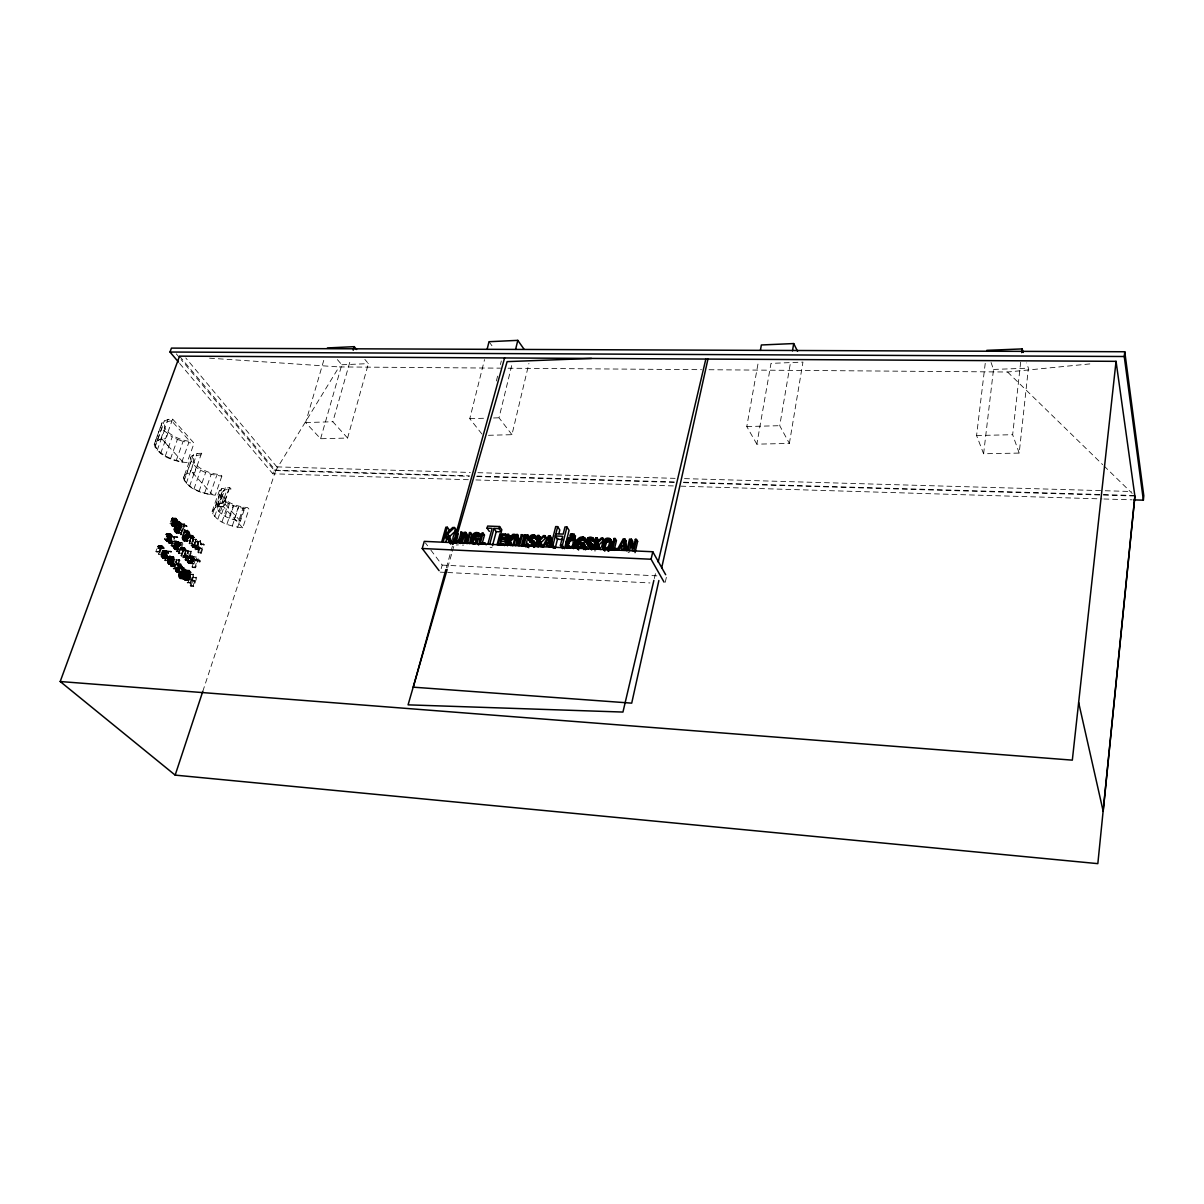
<?xml version="1.0" encoding="UTF-8"?>
<svg xmlns="http://www.w3.org/2000/svg" width="1204" height="1204" viewBox="0 0 1204 1204"><rect width="100%" height="100%" fill="white"/><g stroke="black" fill="none" stroke-linecap="round" stroke-linejoin="round"><path stroke-width="0.75" stroke-dasharray="5 3.75" d="M178.839 524.492C179.306 531.792 172.488 528.029 176.612 523.319L178.072 524.538L181.759 524.613L180.871 527.533L179.863 529.068L175.062 527.743C177.771 534.742 181.383 522.355 176.386 521.498L173.918 529.459L176.281 533.176L179.215 533.297L179.607 532.183L177.62 530.302L177.981 527.864C181.127 535.84 185.115 518.743 176.928 522.431M179.17 577.83L184.107 578.191L185.416 579.29L186.891 576.445L185.627 573.766L183.73 579.32L179.17 577.83L178.523 574.88L180.916 567.566C185.867 568.318 182.301 580.644 179.607 573.811C201.444 568.198 180.961 588.304 189.269 574.203M192.685 536.713L191.556 537.014L189.976 541.469L187.071 541.348L188.968 536.397L190.578 538.459L193.468 538.594L192.685 536.713L183.143 536.096C185.822 543.019 189.389 530.738 184.453 529.895L182.03 537.812L184.347 541.484L187.267 541.604L187.643 540.506L185.702 538.655L186.063 536.231C189.148 544.103 193.091 527.156 184.995 530.813M184.107 578.191L182.15 576.4L182.511 573.977C185.205 580.795 188.772 568.469 183.821 567.716C177.816 563.939 171.419 569.582 177.801 572.698C182.346 571.117 185.521 579.335 186.259 570.591C181.954 570.5 172.428 565.323 177.801 572.698M190.382 561.079C189.224 565.459 186.921 558.009 186.801 561.094C191.887 570.41 192.535 549.671 187.658 558.31L190.382 561.079L193.272 561.214L192.821 562.148L191.451 562.449L190.142 560.086L184.98 559.8L188.095 550.815L191 550.95L191.617 551.582L188.516 560.582L184.98 559.8M190.142 560.086L189.69 561.245C194.777 570.561 195.424 549.807 190.563 558.445L193.272 561.214M167.552 556.73L165.58 552.38L166.694 551.658L168.214 553.72L168.605 552.591L166.378 550.303L163.413 556.097L166.739 558.445L167.552 556.73L160.463 555.947L162.811 550.273L165.67 552.455L165.279 553.569L162.841 551.748L164.662 555.917L163.804 558.295L162.435 558.159L161.351 555.887L167.597 556.067M168.154 539.874L169.072 534.772L170.456 533.492L172.684 535.795L172.292 536.909L170.787 534.832L169.358 536.788L167.266 534.591L168.5 540.506L167.055 541.665L165.204 539.738L168.154 539.874C176.973 548.031 166.227 522.536 164.572 539.091L165.204 539.738M174.64 521.377C169.102 514.484 177.364 527.247 171.841 525.862C167.762 519.3 182.903 533.221 174.971 520.098M183.369 577.092C188.441 561.561 188.923 590.065 183.369 577.092L186.981 577.288M186.334 576.52C190.081 591.375 192.956 562.524 186.334 576.52L180.871 576.069M167.175 560.146C171.043 575.286 173.993 546.029 167.175 560.146L170.11 560.296C176.928 546.164 173.978 575.437 170.11 560.296M178.643 527.999L179.546 523.439C184.167 525.561 177.5 529.474 178.072 524.538M182.827 573.059C187.207 562.117 185.702 580.779 182.572 570.515M193.784 537.676L192.866 535.509L186.168 535.193L186.108 532.89L184.679 531.701L183.459 535.208L184.528 537.18L186.876 532.845M189.073 535.328C187.478 523.138 184.799 547.368 189.78 532.966L186.108 532.89M179.607 573.811C177.47 576.34 181.699 577.408 180.811 579.154M183.143 536.096L183.414 539.558L187.643 540.506M175.062 527.743L175.332 531.235L179.607 532.183M985.233 363.322L976.579 435.532L983.608 453.757L1019.186 453.08L1028.397 368.168L1026.681 362.916M1019.186 453.08L1012.654 434.704L1020.691 361.983M167.913 560.417C167.145 564.39 171.389 563.036 170.802 559.755C170.802 554.036 164.466 562.584 170.848 560.567C174.791 551.477 172.94 569.266 170.848 560.567M174.339 544.419C192.143 545.608 159.304 543.621 178.643 550.017L179.065 548.783L173.827 548.648M983.608 453.757L993.511 369.432L991.058 362.494M175.724 549.882C174.655 547.986 172.052 543.681 178.598 546.526C182.707 546.014 178.538 538.835 174.926 541.228C177.214 542.838 174.565 548.437 178.643 550.017M789.372 443.433L802.948 362.103L770.996 363.367L756.834 444.156L789.372 443.433L779.725 425.689L790.607 361.817M183.354 570.44C174.7 586.273 188.772 559.228 177.018 564.104C176.958 565.398 180.766 569.236 176.01 567.355M190.668 560.251L190.563 557.888L189.058 557.166L188.561 558.084L190.668 560.251L193.558 560.387L193.046 557.452L188.561 558.084M179.847 522.551L179.321 521.618L173.045 521.212M187.899 530.949L184.453 529.895M756.834 444.156L746.781 426.547L758.445 361.29M178.598 548.783L176.792 547.293L177.394 545.879M177.093 572.487L180.72 572.848L181.142 571.614L179.095 570.636L179.245 566.136L177.018 564.104M187.372 530.016L184.934 537.947L187.267 541.604M179.321 521.618L176.853 529.594L179.215 533.297M665.285 582.239L666.58 576.34M171.736 520.865L173.256 523.364L172.94 524.748L171.961 524.613L171.736 520.865L174.67 520.986L175.874 524.869L174.023 522.792C174.038 514.845 177.545 523.153 177.951 520.384L175.137 518.141L172.819 523.725L173.707 523.695M166.423 536.307C169.659 537.947 166.694 542.884 165.776 538.128L166.423 536.307L169.358 536.442C172.744 539.031 169.824 542.718 165.776 540.129M654.299 578.537L656.014 571.223M488.463 435.291L511.956 434.689L528.917 363.427M511.956 434.689L499.013 417.803L512.121 363.774M496.394 380.961L498.185 373.691M500.412 364.616L501.3 360.974M481.931 434.027L469.786 418.676L484.535 359.605M180.63 564.48L179.938 564.24C185.566 569.718 173.572 566.211 179.998 572.637M174.219 545.728C177.891 548.678 178.463 541.634 174.926 541.228M446.383 567.776L452.403 546.074M323.756 360.372L305.62 422.559L320.61 438.738L347.58 438.045L368.394 363.623L364.857 359.379M441.206 568.619L442.184 565.097L428.744 547.293M347.58 438.045L332.846 421.746L350.665 359.183M320.61 438.738L341.801 364.767L337 359.153M447.692 567.566L451.876 553.118M452.388 551.312L453.953 545.879M154.232 444.411L162.164 422.378L167.988 419.383L172.639 419.067L194.055 443.207L187.147 462.667C174.971 461.298 158.717 457.219 154.232 444.411L162.164 422.378M468.371 479.719L272.826 473.789L274.045 470.102L181.112 359.59M202.784 691.412L276.89 466.881L185.777 357.949M219.519 490.284L212.16 511.279C216.178 523.153 231.589 526.419 242.711 527.864L248.972 509.126L247.678 507.667C238.091 506.493 224.772 503.573 221.476 493.249L224.2 490.013L231.063 489.005L229.738 487.515L221.777 488.673L218.631 492.436C222.454 504.371 237.865 507.742 248.972 509.126M232.252 526.073L238.542 507.351M221.476 493.249L216.75 507.05C219.309 516.11 230.596 518.879 238.708 520.926L243.298 507.2M237.639 527.307L243.9 508.585M238.708 520.926L240.424 521.106L245.029 507.396M226.924 524.252L233.245 505.529M229.452 518.277L234.088 504.566M234.058 519.857L238.663 506.147M221.987 521.934L228.354 503.212M225.208 516.275L229.859 502.565M190.894 586.243L193.829 577.634L193.182 576.987L190.232 585.596L190.894 586.243L193.784 586.408L196.719 577.8L193.182 576.987M214.643 516.531L221.927 495.446M216.75 507.05L219.474 503.844L224.2 490.013M195.289 560.071L198.178 560.206L195.59 567.761L192.7 567.611L195.289 560.071L197.02 561.847L199.909 561.982L200.255 560.974L196.132 556.745L188.697 556.203M212.16 511.279L215.29 507.591L218.782 506.673L225.268 487.725M193.784 586.408L193.137 585.761L196.071 577.137M218.872 511.595L223.568 497.854M219.474 503.844L222.484 503.046L227.21 489.2M217.804 519.315L224.2 500.563M240.424 521.106L224.004 502.986L228.73 489.125M242.711 527.864L223.267 506.478L229.738 487.515M221.596 514.003L226.277 500.277M188.02 573.224L187.749 571.433L188.02 573.224L190.909 573.375L191.301 572.246L187.749 571.433M189.54 572.005L189.284 570.199L186.379 570.064L185.988 571.193L189.54 572.005L189.284 570.199M197.501 546.225L198.916 542.071L197.516 540.596L200.406 540.731L202.016 548.422L199.127 548.287L198.299 541.409C197.321 550.514 192.414 544.885 196.478 539.527L192.971 538.745L190.759 545.156L194.702 545.909L196.282 547.775L197.501 546.225L192.279 545.277L192.971 538.745M221.852 476.107L215.275 495.205C203.626 493.806 187.809 490.148 183.55 477.807L191.195 456.286L196.989 453.502L201.55 453.246L202.964 454.826A19.339 8.097 18.8 0 0 195.484 464.232A19.339 8.097 18.8 0 0 220.482 474.572L221.852 476.107C210.233 474.767 194.401 470.99 190.352 458.589L191.195 456.286M192.7 567.611L192.053 566.964L194.642 559.408L192.896 557.618L193.242 556.609L197.366 560.838L200.255 560.974M190.909 573.375L190.638 571.584M187.779 583.157L189.239 578.928L192.128 579.079L190.683 583.308L187.132 582.495L190.097 573.872L193.633 574.684L192.474 578.055L194.928 580.509L192.038 580.358L189.585 577.905L190.744 574.534L187.041 573.54M195.59 567.761L194.943 567.099L197.531 559.544L195.785 557.753L196.132 556.745M197.742 552.35L200.647 543.862L203.521 543.997L204.168 544.659L201.264 553.163L197.742 552.35L201.264 553.163M198.374 553.027L201.294 544.524L200.647 543.862M212.702 513.792L219.158 494.979M215.29 507.591L221.777 488.673M190.683 583.308L190.021 582.661L192.986 574.022M197.02 561.847L197.366 560.838M200.617 552.501L203.521 543.997M217.518 505.213L222.243 491.398M185.612 560.432L188.712 551.447L188.095 550.815M194.04 536.969L192.429 544.027L194.04 536.969L185.612 536.638M183.821 567.716L181.383 575.723L183.73 579.32M191.376 545.803L191.632 545.081L192.55 547.248L193.919 547.353L195.424 541.303L193.859 545.743L192.73 546.044M210.083 494.663L216.675 475.565M191 550.95L187.884 559.935L188.516 560.582M195.861 538.88L194.28 545.924L194.521 545.216L190.759 545.156M186.65 571.855L186.379 570.064M184.347 541.484L184.739 540.37M182 553.96L182.827 549.099L184.347 547.534L185.867 550.093L182.963 549.957L180.871 547.474L178.448 553.178L182 553.96L184.107 548.843L185.551 551.026L182.647 550.875L181.187 548.708L179.08 553.81M179.23 559.619L176.07 568.724L176.702 569.357L179.863 560.266L179.23 559.619L176.311 559.469L173.135 568.574L184.618 569.703M181.593 556.353L180.961 555.721L183.204 549.25L183.836 549.882L181.593 556.353L184.498 556.504L186.74 550.017L180.69 549.31M187.071 541.348L186.439 540.701L188.576 535.253L192.866 535.509M204.545 493.399L211.151 474.316M184.498 556.504L183.866 555.857L186.123 549.385M189.976 541.469L189.344 540.822L192.008 535.088M189.54 543.892L191.135 536.833L189.54 543.892L192.429 544.027M177.861 541.364L177.455 542.537L179.607 544.449M180.329 534.395L183.475 525.411L186.379 525.531L187.011 526.193L183.881 535.163L180.329 534.395L183.881 535.163M184.663 525.727L184.347 523.86L181.428 523.74L181.036 524.854L184.663 525.727L184.347 523.86M183.61 526.103L184.242 526.765L181.985 533.221L181.352 532.559L183.61 526.103L178.282 525.832M180.961 535.043L184.092 526.073L183.475 525.411M176.597 551.281L178.854 544.795L182.406 545.578L180.148 552.064L176.597 551.281L180.148 552.064M177.229 551.929L179.486 545.442M183.249 534.516L186.379 525.531M180.299 543.26L179.908 544.389L179.592 542.537L183.219 543.395L182.827 544.524L177.364 544.268M199.036 491.488L205.688 472.404M179.516 551.417L181.774 544.93L173.918 544.479M182.827 544.524L182.496 542.673L176.702 542.432M173.782 569.206L176.943 560.116L176.311 559.469M189.57 486.311L196.297 467.197M201.55 453.246L194.747 472.585L190.172 472.826L196.989 453.502M164.752 560.221L167.958 551.071L170.893 551.221L171.54 551.868L168.334 561.019L164.752 560.221L170.787 561.094M165.399 560.868L168.605 551.733L167.958 551.071M171.028 545.653L174.219 536.578L177.138 536.713L177.786 537.36L174.61 546.435L171.028 545.653L179.531 546.571M171.675 546.3L174.851 537.24L174.219 536.578M176.281 533.176L176.672 532.063M167.687 560.372L170.893 551.221M173.963 545.788L177.138 536.713M179.08 533.086L178.448 532.439L180.705 525.982L181.337 526.645L179.08 533.086L181.985 533.221M193.934 489.08L200.617 469.981M181.744 525.606L181.428 523.74M193.453 454.54L186.635 473.834L190.443 472.675M159.199 554.698L158.537 554.036L160.869 547.444L161.532 548.106L159.199 554.698L162.149 554.833L164.481 548.241L163.819 547.579L157.453 547.158L155.933 551.447L156.595 552.094L159.545 552.245L161.727 547.037L163.232 549.25L160.282 549.114L158.777 546.902L156.595 552.094M176.913 524.477L169.884 523.605L171.931 518.262L175.754 518.051M186.259 483.391L193.001 464.232M162.149 554.833L161.502 554.186L163.819 547.579M167.356 557.452L162.946 557.181L162.013 556.037L162.329 553.133L165.279 553.283C168.53 554.893 165.55 559.86 164.632 555.119L165.279 553.283M169.358 536.442L168.726 538.263L170.306 540.536M159.545 552.245L158.898 551.582L160.869 546.3L161.968 545.698L163.172 547.007L163.563 548.317L160.614 548.181L158.732 545.532L157.453 547.158M184.197 480.486L190.969 461.298M181.819 462.125L188.742 442.681L194.055 443.207M176.13 460.816L183.083 441.386L188.742 442.681M165.189 456.331L172.202 436.871L164.256 430.836L161.381 424.846M170.471 458.844L177.44 439.4L172.202 436.871M172.639 419.067L165.49 438.768L160.839 439.069L155.015 442.003M160.644 453.426L167.702 433.952M157.257 440.167L164.421 420.512M154.97 447.256L162.088 427.721M160.839 439.069L167.988 419.383M157.167 450.326L164.256 430.836M183.55 477.807L184.393 475.535L186.906 473.684M179.546 356.143L275.671 470.583L339.077 366.919L500.563 368.153M163.277 557.226L163.879 555.616L162.329 553.133M188.968 536.397L193.408 536.397M201.429 548.211L198.555 548.076L198.72 549.476L201.61 549.611L201.429 548.211L198.208 550.002L194.491 549.009L197.381 549.144L201.188 546.977L200.406 540.731M194.491 549.009L198.314 546.842L201.188 546.977M195.334 549.867L198.555 548.076M168.229 559.258L175.694 559.529L176.401 564.315L173.481 564.164L170.351 565.805L171.194 566.648L173.722 565.293L180.329 565.519M171.194 566.648L174.129 566.798L176.642 565.444L176.822 566.542L173.903 566.392L173.722 565.293M183.083 557.873L185.566 556.549L188.998 556.715L187.538 550.83L184.633 550.695L185.326 555.435L182.255 557.031L185.988 558.009L188.456 556.699L188.637 557.783L185.732 557.633L185.566 556.549M170.351 565.805L173.286 565.955L176.401 564.315M182.255 557.031L185.16 557.166L188.23 555.571L187.538 550.83M171.374 541.243L170.667 536.412L173.587 536.548L174.309 541.364L171.374 541.243L168.229 542.808L172.021 543.802L174.55 542.507L174.73 543.606L171.796 543.471L171.615 542.372L178.252 542.658M169.087 543.666L171.615 542.372M168.229 542.808L171.179 542.944L174.309 541.364M458.408 544.9L456.241 544.991M709.005 369.733L1007.567 372.006L1091.742 363.728M341.801 364.767L368.394 363.623M222.484 503.046L224.004 502.986M218.782 506.673L223.267 506.478M993.511 369.432L1028.397 368.168M305.62 422.559L332.846 421.746M469.786 418.676L486.235 418.179M493.535 417.969L499.013 417.803M746.781 426.547L779.725 425.689M976.579 435.532L1012.654 434.704M508.088 368.213L701.496 369.688M176.311 568.589L179.471 568.739M276.89 466.881L470.373 472.45M477.883 472.675L675.113 478.349M684.504 478.62L1103.376 490.69M1105.257 490.75L1131.549 491.503M274.045 470.102L469.409 475.866M476.919 476.092L674.165 481.916M683.556 482.187L1136.29 495.551M275.671 470.583L469.319 476.317M476.844 476.543L674.255 482.383M683.646 482.653L1134.875 496.018M475.896 479.944L673.307 485.934M680.832 486.16L1102.006 498.923M1103.887 498.983L1132.091 499.826M172.202 518.021L176.085 518.187M171.931 518.262L174.866 518.382M171.675 518.653L176.822 518.804M171.45 519.195L176.07 519.406M172.247 519.496L177.485 519.631M173.557 519.646L176.491 519.767M172.097 519.812L175.031 519.932M172.052 519.977L177.951 520.384M174.083 520.354L177.003 520.459M172.398 521.663L176.371 521.934M176.988 522.115L179.908 522.235M172.97 522.491L176.672 522.551M177.515 522.581L180.434 522.702M171.088 522.671L174.023 522.792M173.15 522.912L176.085 523.033M178.102 523.033L181.021 523.153M173.948 523.048L181.322 523.544M173.256 523.364L176.19 523.484M177.184 523.529L180.103 523.65M174.023 523.695L176.958 523.815M178.643 523.921L181.563 524.041M169.884 523.605L176.205 523.951M177.65 523.89L180.57 524.026M177.891 524.192L180.811 524.312M182.135 524.477L185.055 524.598M181.036 524.854L183.956 524.989M171.088 524.658L175.874 524.869M178.192 524.929L181.112 525.049M172.338 524.899L176.717 525.2M178.96 525.11L181.879 525.23M178.267 525.35L181.187 525.471M171.374 525.275L176.552 525.606M184.092 526.073L187.011 526.193M171.841 525.862L176.341 525.922M172.097 526.088L176.115 526.163M178.237 526.329L181.157 526.449M172.368 526.208L175.573 526.359M178.96 526.539L184.242 526.765M175.378 526.84L178.297 526.976M178.839 527.307L181.759 527.427M174.369 527.232L180.871 527.533M174.129 528.029L177.063 528.15M178.598 528.12L181.518 528.24M174.851 528.33L180.48 528.436M175.227 528.375L180.284 528.737M173.978 528.767L181.247 528.932M175.408 528.902L179.863 529.068M174.655 529.098L177.575 529.233M178.026 529.369L180.946 529.489M173.918 529.459L178.583 529.489M176.01 529.79L180.63 529.91M174.64 529.82L180.299 530.181M173.963 530.106L179.953 530.332M185.04 530.497L187.944 530.633M174.836 530.543L177.756 530.663M185.566 530.949L188.471 531.084M174.083 530.693L177.966 531.009M186.153 531.4L189.058 531.536M174.309 531.25L178.252 531.355M184.679 531.701L189.344 531.912M175.679 531.536L178.598 531.671M185.25 531.897L188.155 532.033M174.625 531.777L178.99 531.897M185.702 532.258L189.585 532.394M175.031 532.258L177.966 532.394M185.928 532.559L188.832 532.68M178.448 532.439L181.352 532.559M462.456 545.096L463.525 545.141M594.294 550.845L595.483 550.905M628.097 552.32L629.225 552.38M175.649 532.8L178.568 532.92M186.229 533.282L189.886 533.583M186.304 533.703L189.209 533.839M187.026 534.155L189.931 534.275M490.148 547.293L492.03 547.368M166.904 533.462L170.787 533.613M186.319 534.17L189.224 534.305M166.619 533.703L169.568 533.839M186.274 534.666L189.178 534.802M166.363 534.094L171.54 534.23M186.996 534.877L192.565 535.253M167.266 534.591L170.787 534.832M183.459 535.208L186.364 535.328M188.336 535.569L191.225 535.69M166.137 534.651L172.202 535.058M186.876 535.629L189.765 535.765M189.103 534.952L193.167 535.9M166.935 534.937L171.194 535.208M182.466 535.599L191 536.126M166.799 535.253L169.734 535.389M166.739 535.419L172.684 535.795M168.786 535.765L171.72 535.9M182.225 536.382L185.145 536.517M182.948 536.683L186.936 536.773M188.652 536.879L192.926 537.044M184.287 536.969L189.269 537.255M182.075 537.134L188.11 537.3M190.232 537.36L194.657 537.616M167.747 536.638L172.292 536.909M188.336 537.691L191.24 537.812M174.851 537.24L177.786 537.36M182.752 537.451L188.968 537.812M167.085 537.104L171.088 537.375M170.667 536.412L174.399 537.375L175.107 542.522M182.03 537.812L185.612 537.947M184.077 538.128L188.667 538.233M182.722 538.173L188.336 538.519M168.455 537.857L171.389 537.977M182.06 538.444L187.99 538.655M167.657 537.917L170.607 538.053M165.776 538.128L170.787 538.489M182.918 538.88L185.837 539.001M193.588 539.392L196.478 539.527M168.65 538.474L171.585 538.609M182.195 539.031L186.033 539.347M167.958 538.805L170.908 538.925M168.741 539.121L171.675 539.257M182.406 539.588L186.319 539.693M164.572 539.091L170.908 539.407M183.76 539.859L186.665 539.994M182.722 540.114L187.041 540.22M165.595 539.558L171.63 539.919M183.128 540.581L186.033 540.716M186.439 540.701L189.344 540.822M166.649 540.069L170.577 540.325M195.424 541.303L201.188 541.544M183.73 541.108L186.635 541.243M168.5 540.506L171.435 540.641M196.041 541.935L198.916 542.071M166.062 540.731L171.269 541.048M175.633 541.484L178.553 541.619M168.124 541.243L171.058 541.379M176.01 541.725L178.945 541.86M166.528 541.333L170.817 541.619M172.503 517.916L175.031 520.263M167.055 541.665L170.547 541.77M176.371 542.041L179.291 542.176M188.923 543.26L191.812 543.38M175.739 542.718L179.893 543.004M176.085 543.004L179.02 543.139M177.169 543.32L180.088 543.456M176.401 543.395L182.105 543.802M191.948 544.178L194.837 544.298M201.294 544.524L204.168 544.659M177.304 543.787L180.224 543.922M176.597 543.847L179.516 543.982M192.098 544.75L194.988 544.885M194.175 544.93L197.05 545.066M192.279 545.277L195.168 545.412M173.557 544.795L179.516 544.9M192.505 545.728L196.749 545.879M175.664 545.081L180.239 545.292M175.995 545.216L179.17 545.367M173.286 545.382L176.205 545.517M177.199 545.578L180.118 545.713M191.993 546.36L196.252 546.466M194.401 546.616L197.275 546.751M173.15 545.833L179.863 546.255M192.234 546.842L195.138 546.977M158.732 545.532L161.682 545.668M173.888 546.18L178.147 546.27M194.16 547.052L197.05 547.188M158.446 545.638L162.269 545.833M192.55 547.248L196.809 547.489M158.175 545.848L162.585 546.089M173.797 546.676L176.717 546.812M192.836 547.489L196.553 547.7M157.92 546.164L160.869 546.3M173.12 546.782L176.04 546.917M193.122 547.624L196.282 547.775M159.951 546.36L162.901 546.496M173.858 547.158L176.792 547.293M180.871 547.474L184.633 547.669M157.679 546.601L160.629 546.751M173.195 547.278L176.13 547.414M180.615 547.669L183.52 547.805M158.777 546.902L163.172 547.007M174.083 547.624L177.003 547.76M182.015 547.775L184.934 547.91M158.597 547.007L162.149 547.128M173.346 547.775L176.266 547.91M180.359 548.001L185.235 548.317M174.445 548.061L177.364 548.196M158.266 547.519L163.383 547.624M173.557 548.226L176.476 548.362M180.133 548.422L185.491 548.813M174.806 548.362L179.065 548.783M181.021 548.813L184.513 548.934M159.921 547.986L164.481 548.241M179.923 548.964L184.739 549.129M157.92 548.332L160.885 548.482M174.174 549.039L177.093 549.174M174.595 549.415L177.515 549.551M182.301 549.776L186.74 550.017M175.001 549.656L177.921 549.792M180.374 550.123L183.279 550.258M162.811 550.273L166.709 550.424M188.712 551.447L191.617 551.582M162.525 550.529L165.475 550.664M184.633 550.695L188.321 551.628M162.269 550.92L167.461 551.026M163.172 551.402L166.302 551.507M168.605 551.733L171.54 551.868M162.028 551.477L168.124 551.838M155.933 551.447L158.898 551.582M162.841 551.748L167.115 552.004M162.706 552.079L165.64 552.215M162.645 552.245L168.605 552.591M164.707 552.561L167.642 552.696M178.448 553.178L181.368 553.313M163.654 553.449L168.214 553.72M162.991 553.93L165.941 554.066M164.06 554.036L167.01 554.186M158.537 554.036L161.502 554.186M185.326 555.435L188.23 555.571M164.376 554.653L167.311 554.803M189.359 555.857L192.595 556.037M163.578 554.743L166.513 554.878M180.961 555.721L183.866 555.857M189.013 555.962L192.956 556.203M161.682 554.969L166.709 555.3M164.572 555.27L167.522 555.42M188.396 556.579L191.301 556.715M163.879 555.616L166.829 555.751M190.789 556.835L193.693 556.97M189.254 557.016L192.58 557.121M188.125 557.076L193.964 557.497M160.463 555.947L164.963 556.188M168.921 556.534L173.06 556.715M188.877 557.392L195.785 557.753M161.486 556.414L164.436 556.549M187.869 557.723L190.759 557.858M168.545 556.835L173.466 557.046M190.563 557.888L194.175 558.099M442.184 565.097L657.233 575.873M162.555 556.895L165.505 557.046M170.893 557.347L173.827 557.482M190.699 558.25L193.588 558.385M161.682 556.985L166.498 557.166M168.184 557.271L171.118 557.422M187.658 558.31L190.563 558.445M169.177 557.663L172.879 557.783M190.774 558.626L194.295 558.776M161.968 557.572L164.918 557.723M167.853 557.858L174.113 558.009M164.241 557.723L167.19 557.873M170.441 558.129L173.361 558.28M194.642 559.408L197.531 559.544M164.03 558.054L166.98 558.204M168.68 558.22L174.309 558.596L173.542 560.989L170.622 560.838M190.804 559.439L194.341 559.499M162.435 558.159L166.739 558.445M162.706 558.37L166.468 558.596M167.567 558.596L173.662 558.987M171.495 559.107L174.429 559.258M191.406 560.101L194.295 560.236M167.326 559.378L170.261 559.529M187.372 560.432L190.262 560.567M170.802 559.755L174.46 559.98M176.943 560.116L179.863 560.266M191.27 560.868L194.16 561.004M168.033 559.86L170.968 560.01M173.481 564.164L172.774 559.378L176.491 560.342L177.199 565.459M170.742 560.281L173.677 560.417M186.801 561.094L190.503 561.169M171.465 560.567L174.399 560.718M187.914 561.606L193.934 561.786M188.275 562.057L192.821 562.148M170.426 561.455L174.249 561.485M187.312 562.148L193.648 562.509M167.868 561.425L170.802 561.576M188.847 562.449L192.294 562.584M167.145 561.606L170.095 561.756M187.598 562.599L193.317 563.066M167.928 561.862L174.023 562.268M187.944 562.99L190.834 563.141M168.048 562.253L170.983 562.403M190.066 563.337L192.956 563.472M167.266 562.268L172.909 562.614M188.396 563.382L191.285 563.532M168.214 562.584L173.722 562.99M188.832 563.607L192.565 563.728M167.476 562.87L171.374 563.005M168.71 563.066L172.413 563.186M167.747 563.382L173.391 563.577M168.108 563.818L173.045 564.029M169.734 564.179L172.654 564.315M178.102 564.571L181.006 564.706M168.515 564.149L172.262 564.465M178.448 564.872L181.368 565.022M178.779 565.248L181.699 565.398M440.212 572.141L445.841 572.427M447.707 572.517L649.964 582.947M177.816 565.564L181.954 565.835M178.177 565.85L181.082 566M178.478 566.226L182.15 566.286M192.053 566.964L194.943 567.099M178.674 566.663L182.286 566.753M178.764 567.129L182.346 567.219M176.431 567.28L179.351 567.43M175.649 567.671L180.224 567.821M177.756 567.927L184.423 568.303M175.378 568.258L178.297 568.408M179.276 568.378L184.949 568.739M173.135 568.574L181.939 569.071M182.617 569.025L185.521 569.176M175.98 569.056L180.224 569.131M181.142 569.357L185.807 569.537M175.874 569.552L178.794 569.703M183.159 569.868L186.063 570.019M175.212 569.658L178.132 569.808M182.165 569.898L185.07 570.049M175.95 570.019L178.869 570.169M182.406 570.184L185.311 570.335M175.287 570.154L178.207 570.305M187.041 570.726L189.931 570.877M176.175 570.485L179.095 570.636M175.438 570.636L178.358 570.786M182.707 570.892L188.893 571.343M176.521 570.907L179.441 571.057M175.649 571.087L179.817 571.343M182.767 571.313L185.687 571.464M177.319 571.388L181.142 571.614M183.505 571.734L186.409 571.885M175.919 571.509L178.839 571.659M182.782 571.78L185.687 571.93M188.411 572.096L191.301 572.246M176.266 571.9L179.185 572.05M182.737 572.291L186.379 572.622M187.357 572.562L190.262 572.713M176.672 572.246L179.592 572.397M185.13 572.788L189.194 572.953M186.695 573.119L189.585 573.27M184.754 573.074L187.658 573.224M183.339 573.224L186.244 573.39M178.914 573.33L188.772 573.917M185.371 573.887L190.217 574.203M186.59 574.338L189.495 574.489M190.744 574.534L193.633 574.684M178.674 574.127L190.413 574.79M179.396 574.413L185.732 574.895M180.735 574.654L189.78 575.181M178.523 574.88L184.362 575.091M187.628 575.286L190.518 575.437M179.2 575.181L182.105 575.331M182.541 575.301L189.841 575.602M180.194 575.392L183.098 575.542M183.565 575.602L186.469 575.753M178.478 575.572L185.13 575.888M186.951 575.918L190.548 576.144M179.17 575.903L187.162 576.219M186.891 576.445L189.78 576.596M178.508 576.204L182.15 576.4M184.137 576.626L187.041 576.776M187.598 576.716L190.488 576.866M179.381 576.596L182.286 576.746M186.77 577.002L189.66 577.152M178.643 576.791L181.548 576.942M193.829 577.634L196.719 577.8M179.577 576.942L182.496 577.092M187.448 577.468L190.352 577.619M179.863 577.258L182.767 577.423M186.59 577.604L189.48 577.754M178.854 577.333L183.128 577.709M184.092 577.619L186.996 577.769M189.585 577.905L192.474 578.055M180.585 577.769L189.269 578.311M187.222 578.251L190.127 578.402M183.52 578.447L189.043 578.763M179.577 578.296L182.481 578.462M184.438 578.748L187.342 578.898M185.913 578.943L189.841 579.124M180.179 578.808L183.098 578.958M183.715 579.034L188.561 579.335M185.16 579.305L189.525 579.711M183.986 579.53L186.891 579.696M186.274 579.997L189.178 580.147M184.332 579.967L187.237 580.117M184.724 580.283L188.802 580.448M185.115 580.433L188.411 580.599M187.132 582.495L190.021 582.661M190.232 585.596L193.137 585.761M209.571 358.175L339.077 366.919M177.44 439.4L183.083 441.386M1007.567 372.006L1102.714 464.684M1104.053 465.993L1132.181 493.399M173.286 565.955L174.129 566.798M192.128 579.079L194.566 581.532L191.677 581.381L189.239 578.928M175.694 559.529L176.491 560.342M171.179 542.944L172.021 543.802M185.16 557.166L185.988 558.009M191.451 558.235L193.558 560.387M198.178 560.206L199.909 561.982M173.587 536.548L174.399 537.375M197.381 549.144L198.208 550.002M161.893 439.008L182.873 462.065A23.237 9.707 19.3 0 1 158.1 450.191A23.237 9.707 19.3 0 1 161.818 439.008L168.093 445.826M192.414 472.57L212.596 494.754L210.339 494.513A22.53 9.226 18.7 0 1 184.648 475.384M179.682 363.503L272.826 473.789M176.281 353.856L179.908 358.16M425.388 542.838L427.616 545.818M489.02 341.71L493.264 347.535M190.262 535.765L190.894 537.556M171.465 537.24L172.172 542.387M173.572 560.191L174.279 565.308M185.416 551.492L186.108 556.564M197.516 540.596L198.314 546.842M171.705 420.903L170.125 421.024A19.956 8.518 19.5 0 0 166.814 430.821A19.956 8.518 19.5 0 0 188.02 441.131L189.826 441.311L171.705 420.903"/><path stroke-width="1.5" d="M454.344 540.43C457.686 545.683 461.282 534.23 460.726 532.198L461.854 532.243C463.028 545.773 446.834 546.616 455.338 531.972L457.896 533.974C458.047 538.248 454.405 545.984 454.645 538.549L504.596 357.949M577.378 548.889C571.027 543.29 581.893 531.31 586.243 540.099L585.821 541.845L582.706 540.205L580.057 541.303L578.251 547.203C573.029 541.966 583.127 533.553 585.821 541.845M575.768 546.059L577.017 548.046L576.897 545.848M586.303 542.342L589.794 544.058L591.029 546.059C582.811 545.758 586.604 533.507 593.286 538.203L594.52 540.205C595.333 543.486 587.311 534.561 587.507 541.348C590.788 542.176 595.303 545.879 592.112 549.43L590.878 547.444L591.811 543.711M587.793 544.69L587.462 542.342M602.542 547.971C607.237 553.449 613.649 543.38 610.247 538.971C604.333 534.967 599.442 545.894 603.761 549.957L603.415 546.932M607.9 548.873L609.104 550.86L612.023 545.984L612.189 542.492L610.247 538.971M530.016 539.919L530.317 542.251L533.462 543.606L532.138 541.619C524.658 541.273 531.024 531.476 535.66 535.84L536.969 537.827L536.532 539.543L533.282 536.322L529.941 537.857L530.257 539.302L534.109 541.273L532.635 545.427L528.12 546.029L526.75 545.307L527.217 543.471L529.188 546.089L527.217 543.471M566.723 547.083C571.945 550.86 576.851 541.665 573.992 537.481C568.168 533.522 563.186 544.419 567.566 548.392L565.91 544.569M572.321 546.661L573.586 548.648C577.8 544.313 575.933 537.661 571.78 533.884L570.591 533.839L570.229 535.283L571.494 537.27L572.683 537.315L573.044 535.885M603.475 546.42L604.694 548.407L606.47 542.372L610.052 541.634L607.704 539.272L604.754 541.002L603.475 546.42L605.552 548.332L608.471 546.631L609.826 541.996L608.848 539.618M567.174 544.088C573.48 524.222 576.596 555.48 567.174 544.088L568.694 547.504L567.415 545.532M568.454 546.074C566.723 540.551 575.542 540.325 572.607 538.128M479.869 540.325L478.47 538.369L475.038 538.233L474.692 539.497L476.995 539.588L476.272 542.251C467.935 545.382 472.961 529.369 478.756 534.982C484.806 539.121 470.147 532.364 473.413 543.35M1133.972 499.886L1143.364 500.172L1143.8 495.777L1124.762 351.749L171.45 348.106L170.005 352.035L178.478 362.058M1134.875 496.018L1097.837 863.644L175.167 775.12L60.2 681.524L179.546 356.143L1116.048 361.335L1134.905 496.274L1103.18 811.24L1078.649 702.534M1143.364 500.172L1124.25 356.504L1124.762 351.749M1116.048 361.335L1072.328 760.145L60.2 681.524M1021.729 352.652L1022.136 348.919L986.783 350.349M532.635 545.427L533.959 547.399L535.238 545.743L535.554 543.621L534.215 542.206M534.29 544.629L534.049 545.668M792.473 350.861L793.707 343.561L761.364 344.976L760.386 350.409M658.874 580.524L631.709 703.151L413.258 687.168L445.886 569.582M661.718 567.716L707.952 359.078M664.036 582.089L651.093 559.243L652.779 551.748L424.259 541.364L422.228 548.512L439.099 570.666M635.05 552.621L637.623 541.424L636.464 539.407L635.336 539.347L633.229 548.512L631.393 539.196L629.511 539.121L626.923 550.318L628.052 550.378L630.369 540.34L631.543 542.357L629.617 550.71M636.464 539.407L633.891 550.619L632.386 550.559L630.369 540.34M624.831 538.925L625.538 550.258L624.244 550.213L624.078 547.037L620.15 546.872L618.525 549.957L611.406 549.656L614.04 538.474L615.244 538.534L612.926 548.377L617.456 548.572L617.155 549.897L623.221 538.85L624.831 538.925L626.005 540.942L626.622 550.649M614.13 550.378L616.448 540.536L615.244 538.534M653.877 580.373L622.95 712.061L408.081 704.852L447.181 569.372M658.167 562.087L705.83 359.063M595.739 537.736L593.06 548.858L594.249 548.904L596.928 537.782L595.739 537.736L598.147 539.783L597.109 544.133M595.784 549.641L596.763 545.578M515.613 349.371L517.795 340.356L489.02 341.71L487.229 348.874M589.794 544.058C593.903 549.807 581.306 544.72 586.047 547.925L585.596 549.776L584.346 547.79L588.304 548.783L590.878 547.444M593.286 538.203L592.865 539.949L592.308 539.437M581.532 544.644L581.216 545.954L580.283 542.658L583.865 542.808L585.099 544.795L583.94 549.566L582.691 547.579L583.865 542.808M579.967 543.952L582.36 544.058L581.698 546.782L578.688 547.098L576.987 545.216M584.993 538.098L585.716 541.83M575.151 537.42L575.497 535.976L573.059 533.929L572.698 535.374L575.151 537.42L573.962 537.375L574.308 535.931M572.683 537.315L571.78 533.884M573.887 535.419L574.248 533.974M562.554 548.572L560.417 545.277L562.659 536.277L555.315 535.976L557.452 539.287L562.945 539.512M566.949 527.006L569.056 530.347L564.51 548.663L562.388 545.367L566.949 527.006L564.992 526.931L563.201 534.109L555.857 533.808M555.21 548.256L553.057 544.961L557.663 526.645L555.706 526.569L551.101 544.885L553.253 548.166L555.21 548.256L557.708 538.278M558.897 533.553L559.785 529.971L557.663 526.645M538.053 547.143L539.076 543.124M539.437 541.695L540.536 537.39L538.053 535.359L535.238 546.36L536.412 546.405L539.226 535.419M535.66 535.84L534.681 537.044M526.374 536.021L528.842 538.037L526.374 536.021L524.116 544.75L525.26 544.795L524.974 545.909L521.513 545.773M527.518 536.066L527.819 534.937L524.357 534.802L525.411 537.902M527.713 537.992L525.456 546.706L526.599 546.766L525.26 544.795M528.842 538.037L527.819 534.937M521.332 534.681L518.999 543.621L517.569 534.531L515.763 534.456L512.904 545.397L513.988 545.442L516.546 535.645L518.126 545.623L519.571 545.683L522.416 534.726L521.332 534.681L523.74 536.698L521.317 546.089M524.071 535.915L525.215 535.961L522.957 544.69L521.814 544.644M515.763 545.773L517.464 539.257M508.675 534.155L505.8 545.081L504.642 545.036L507.531 534.109L510.029 536.141L509.292 538.986M507.486 545.818L508.6 541.589M501.27 531.882L499.028 528.631L493.971 528.436L496.229 531.671L501.27 531.882L501.827 529.775L499.585 526.539L487.635 526.058L487.063 528.165L489.336 531.4M500.774 535.133L502.143 537.104L506.688 537.3L505.334 535.328L500.774 535.133L498.561 543.471L503.121 543.666L504.491 545.623M500.292 544.073L502.143 537.104M503.121 543.666L502.79 544.961L497.071 544.705L499.976 533.808L505.665 534.034L507.034 536.006M504.205 539.603L499.645 539.407L501.014 541.379L505.56 541.574L504.536 538.308L499.991 538.128M505.334 535.328L505.665 534.034M492.496 545.638L496.229 531.671M499.028 528.631L499.585 526.539M478.47 538.369L477.205 543.034L478.605 544.991L481.916 533.056L483.06 533.116L480.471 542.688L484.776 542.869L484.429 544.163L478.981 543.922M493.971 528.436L489.772 544.163L487.876 544.088L492.105 528.36L487.063 528.165M482.307 543.049L484.459 535.073L483.06 533.116M479.252 535.464L479.719 533.763C471.231 527.247 466.008 548.527 477.205 543.034M463.961 543.531L465.737 537.089M465.767 532.394L467.032 541.394L469.455 532.544L470.523 532.589L467.558 543.44L466.144 543.38L464.759 533.507L462.095 543.2L461.042 543.154L464.022 532.334L465.767 532.394L467.182 534.365L467.694 537.962M469.47 543.576L471.923 534.561L470.523 532.589M458.814 541.544L460.244 543.486L463.269 534.2L461.854 532.243M452.915 544.253L454.42 538.835M445.721 542.327L447.256 536.879M448.234 533.342L449.227 529.82L447.331 527.247L445.871 527.186L441.898 541.318L443.373 541.379L447.331 527.247M353.208 350.244L354.232 346.662L327.383 347.941M455.518 540.461L507.125 361.621L591.51 358.431M603.655 545.623L604.032 544.343M567.505 544.088L567.882 542.808M577.152 544.494L577.529 543.23M589.554 539.723L588.726 542.251L587.492 540.25L588.32 537.721L587.612 539.874C588.199 543.787 592.052 538.338 594.008 541.951M175.167 775.12L202.784 691.412M531.265 539.843L532.123 537.345L531.265 539.843L529.941 537.857M622.724 546.255L624.154 543.546M550.138 535.855L550.574 547.022L549.325 546.962L549.235 543.847L545.412 543.681L543.772 546.721L542.568 546.676L548.572 535.795L550.138 535.855L551.432 537.842L551.793 547.143M546.089 542.447L549.009 537.104L549.19 542.583L546.089 542.447L547.384 544.419M548.121 543.094L549.566 540.43M536.442 539.543C534.501 535.976 530.753 541.379 530.076 537.496M568.98 540.701L569.673 539.889M595.528 543.576L601.293 537.962L602.737 538.022L603.957 540.024L598.704 545.081L600.796 549.641M537.752 541.138L543.486 535.584L544.9 535.645L546.21 537.631L540.972 542.628L542.944 547.143M596.341 543.982L595.167 545.126L596.386 547.128L597.56 545.984L596.341 543.982L598.719 549.099L600.269 549.174L597.47 543.079L602.737 538.022M507.185 539.859L512.889 534.335L514.289 534.395L515.643 536.367L510.421 541.333L512.332 545.803M509.683 540.716L514.243 536.307M538.534 541.544L537.36 542.673L538.685 544.644L539.843 543.516L538.534 541.544L540.777 546.601L542.297 546.661L539.663 540.641L544.9 535.645M445.269 534.606L452.719 527.472L454.51 527.533L456.391 530.106L449.589 536.532L452.689 544.253M507.953 540.25L506.779 541.379L508.133 543.335L509.307 542.221L507.953 540.25L510.105 545.277L511.61 545.337L509.066 539.362L514.289 534.395M449.453 540.927L448.144 537.676L446.624 539.136L444.727 536.578L446.248 535.118L448.881 541.619L450.808 541.695L447.707 533.974L454.51 527.533M579.425 540.355L580.268 539.708M582.691 547.579L579.154 548.482L576.114 546.902M170.005 352.035L1124.25 356.504M454.6 530.046L456.391 530.106M570.229 535.283L571.418 535.328M456.767 533.929L457.896 533.974M470.869 534.516L471.923 534.561M483.316 535.027L484.459 535.073M508.886 536.081L510.029 536.141M540.536 537.39L538.053 535.359M544.795 537.571L546.21 537.631M602.512 539.964L603.957 540.024M624.394 540.867L626.005 540.942M630.685 541.123L632.567 541.213L633.485 545.863M637.623 541.424L635.336 539.347M551.101 544.885L553.057 544.961M560.417 545.277L562.388 545.367M549.25 545.773L546.706 545.668L545.412 543.681M623.958 548.994L621.339 548.873L620.15 546.872M586.047 547.925L586.709 548.588L584.888 545.939M422.228 548.512L651.093 559.243M534.982 537.029L536.969 537.827M590.652 544.298L593.045 545.698M610.097 540.144L611.903 541.634M573.917 538.639L575.678 540.129M586.243 540.099L583.473 537.255M479.674 534.907L481.103 535.72L479.719 533.763M593.256 539.603L594.52 540.205M532.138 541.619C534.907 543.847 529.549 546.676 527.864 544.118M354.232 346.662L356.595 349.491M448.881 541.619L450.778 544.163M447.707 533.974L449.589 536.532M453.216 541.303L454.661 543.245M454.359 539.949L455.789 541.89M454.42 540.882L455.849 542.823M454.645 538.549L456.09 540.506M460.078 538.7L461.493 540.656M459.717 539.813L461.147 541.755M459.296 540.746L460.726 542.703M460.726 532.198L462.14 534.155M471.802 539.076L473.217 541.032M471.727 539.964L473.142 541.92M471.802 540.731L473.202 542.688M471.998 541.394L473.744 543.877M472.721 536.292L474.12 538.263M474.692 539.497L476.107 541.454M472.329 537.134L473.744 539.091M472.028 538.083L473.428 540.039M474.316 534.456L475.715 536.427M473.729 534.952L475.128 536.909M473.187 535.569L474.587 537.526M475.038 538.233L476.453 540.19M477.416 534.079L478.816 536.036M476.317 533.884L477.717 535.84M475.61 533.914L477.01 535.885M474.948 534.109L476.348 536.081M478.981 533.267L480.381 535.238M484.776 542.869L486.16 544.825M478.214 534.486L480.546 537.436M517.795 340.356L524.011 349.16M504.536 538.308L505.906 540.28M509.066 539.362L510.421 541.333M517.569 534.531L519.767 541.951M527.427 545.728L528.752 547.685M526.75 545.307L528.074 547.278M522.416 534.726L523.74 536.698M528.586 538.519L529.91 540.491M533.146 544.961L534.456 546.932M530.212 541.048L531.536 543.019M528.556 539.046L530.633 542.568M528.752 539.919L530.317 542.251M525.215 535.961L526.554 537.947M524.357 534.802L525.697 536.788M530.512 536.879L531.837 538.865M530.272 537.165L531.581 539.151M534.14 543.139L535.464 545.111M532.589 541.875L535.238 545.743M529.85 538.474L531.175 540.446M533.583 544.389L534.892 546.375M531.235 541.333L532.559 543.32M532.454 536.201L533.778 538.188M531.581 536.292L532.905 538.278M533.643 540.671L535.554 543.621M530.829 536.623L532.153 538.609M534.29 542.071L535.599 544.058M534.425 535.238L535.75 537.225M534.034 536.623L535.359 538.609M533.282 536.322L534.606 538.308M539.663 540.641L540.972 542.628M566.015 545.562L567.295 547.549M567.25 543.185L568.529 545.171M567.234 544.87L568.499 546.857M568.122 540.25L569.387 542.251M567.761 541.138L569.025 543.124M566.617 540.822L568.724 544.148M569.597 538.369L570.862 540.37M573.601 544.9L574.865 546.887M569.056 538.865L570.32 540.852M572.999 545.879L574.263 547.865M568.559 539.497L569.823 541.484M572.096 537.887L573.345 539.874M571.479 537.782L572.728 539.783M574.504 542.447L575.753 544.449M570.816 537.827L572.081 539.828M575.602 545.051L576.866 547.037M577.333 548.031L578.582 550.017M574.097 543.741L575.361 545.743M570.184 538.022L571.448 540.024M577.423 541.544L578.688 543.531M573.405 536.969L575.963 540.972M577.137 542.507L578.387 544.494M574.805 539.994L576.069 541.981M576.942 543.516L578.206 545.517M574.744 541.153L575.994 543.139M576.897 544.434L578.146 546.42M578.266 539.934L579.515 541.935M577.8 540.686L579.049 542.673M580.042 538.459L581.291 540.446M579.395 538.805L580.659 540.807M582.36 544.058L583.609 546.044M578.793 539.302L580.057 541.303M584.045 539.347L585.279 541.348M583.458 538.835L584.708 540.837M582.616 538.414L583.865 540.415M581.457 538.203L582.706 540.205M580.734 538.248L581.983 540.25M591.314 546.872L592.549 548.858M587.401 540.867L588.651 542.869M588.876 543.772L590.111 545.773M584.226 537.586L585.475 539.588M586.107 540.912L587.356 542.914M587.823 543.486L589.057 545.472M586.092 541.439L587.326 543.44M590.366 547.925L591.615 549.912M586.152 541.92L588.124 545.006M582.736 537.044L583.97 539.046M591.33 543.109L593.181 546.074M588.38 539.001L589.614 541.002M590.547 542.658L593.241 546.526M588.064 539.257L589.298 541.258M591.871 545.593L593.105 547.579M587.808 539.558L589.042 541.544M591.661 546.24L592.895 548.226M590.261 544.313L591.495 546.315M591.646 539.001L592.88 541.002M590.878 538.7L592.112 540.701M590.035 538.579L591.269 540.581M589.132 538.67L590.381 540.671M597.47 543.079L598.704 545.081M603.415 545.623L604.634 547.624M596.928 537.782L598.147 539.783M602.135 546.104L603.354 548.106M602.256 547.113L604.814 551.146M603.972 542.658L605.191 544.659M603.686 543.681L604.89 545.683M607.072 549.31L608.276 551.312M603.475 544.72L604.694 546.721M605.266 540.37L606.47 542.372M609.329 547.429L610.548 549.43M604.754 541.002L605.973 543.004M608.667 548.226L609.871 550.228M604.333 541.77L605.552 543.772M607.704 539.272L608.908 541.288M607.027 539.317L608.246 541.333M610.428 545.292L611.647 547.293M606.395 539.527L607.614 541.529M605.808 539.874L607.027 541.875M609.931 546.435L611.135 548.437M610.985 540.491L612.189 542.492M609.645 538.459L610.849 540.476M611.105 541.499L612.309 543.516M611.06 542.673L612.264 544.675M608.321 539.377L609.54 541.379M610.819 543.982L612.023 545.984M614.04 538.474L615.244 540.491M631.393 539.196L632.567 541.213M652.779 551.748L665.661 574.699M793.707 343.561L797.56 351.297M597.56 545.984L599.14 549.385M509.307 542.221L510.737 545.562M1022.136 348.919L1023.28 352.426M623.687 540.19L620.812 545.608L624.003 545.743L623.687 540.19"/></g></svg>
